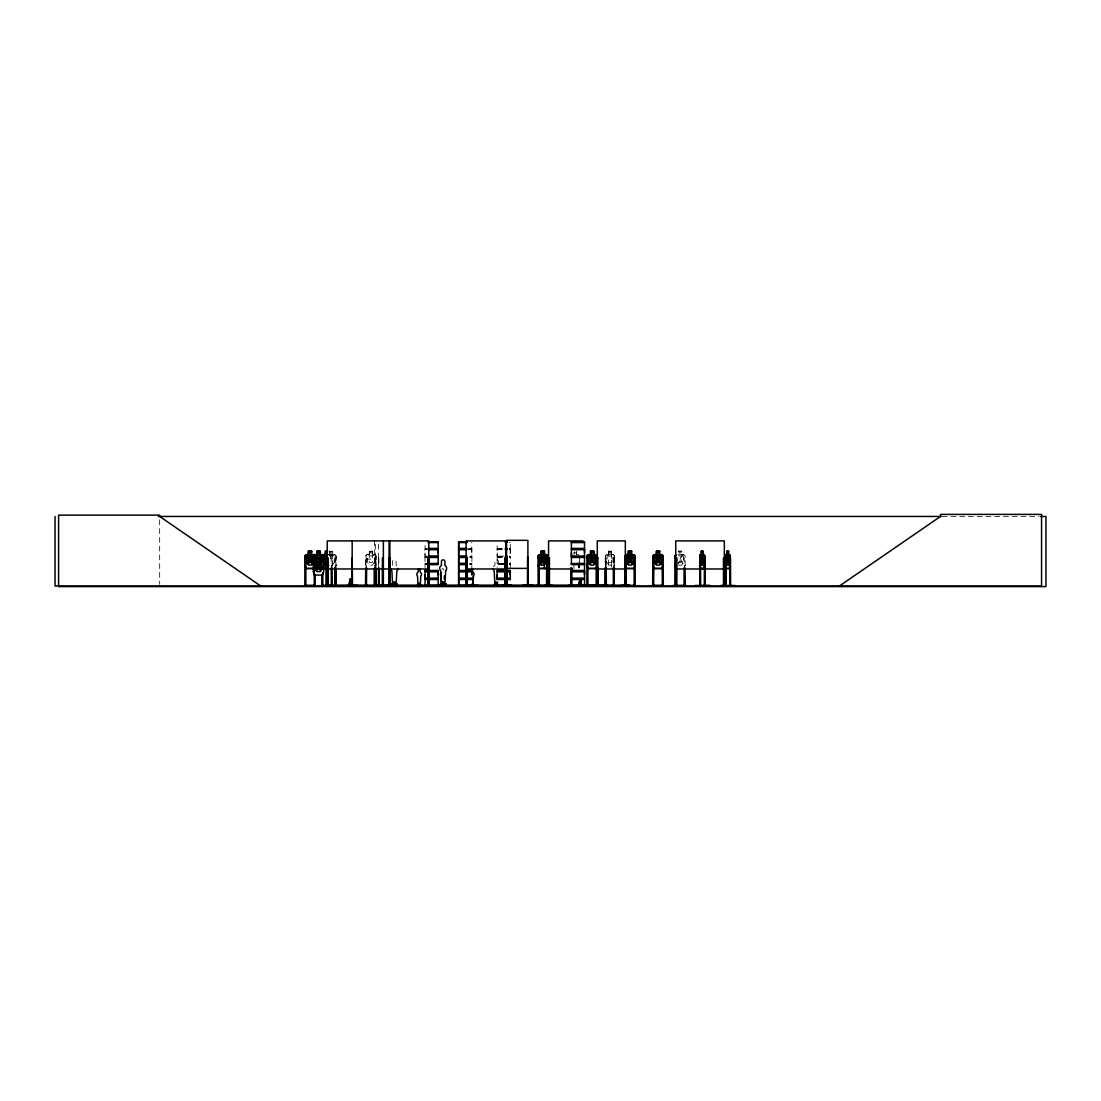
<?xml version="1.0" encoding="UTF-8"?>
<svg xmlns="http://www.w3.org/2000/svg" width="1101" height="1101" viewBox="0 0 1101 1101"><rect width="100%" height="100%" fill="white"/><g stroke="black" fill="none" stroke-linecap="round" stroke-linejoin="round"><path stroke-width="0.75" stroke-dasharray="5 3.75" d="M425.069 552.922C426.307 562.129 421.889 546.991 426.913 549.248M471.779 552.922L471.847 548.738L468.558 548.849M497.17 552.922L497.17 556.184L497.17 542.573M510.272 552.922L510.3 548.601M426.982 548.408L425.055 548.518L425.069 542.573M471.779 570.469L471.944 556.721L469.866 556.143M510.272 567.552L510.437 556.762L509.405 556.143M503.721 556.143L497.157 556.143L497.17 567.552M608.592 554.739L607.105 555.895L607.105 562.336L608.592 565.102L611.385 565.102L612.885 562.336L612.885 555.895L611.454 554.615L613.491 554.615L614.537 555.826L613.794 567.4M611.44 556.019L608.592 555.895M613.491 554.615L606.445 554.739M614.482 555.84L613.367 554.629M469.879 564.221L471.916 563.726M510.396 563.905L509.391 563.932M426.913 548.849L425.055 548.518M613.326 568.433L614.372 565.102M334.814 568.433L336.066 565.253M331.401 567.318L332.158 565.102M331.484 567.4L332.282 565.116M374.918 568.543L376.102 565.116L376.102 555.84L374.89 554.629L372.661 554.629L372.661 551.174L369.207 551.174L369.207 554.629L366.853 554.629L365.752 555.854L365.683 566.203M497.046 556.666L503.721 556.597M684.409 567.4L685.194 565.116M426.913 556.597L424.945 556.583L426.982 556.143M471.889 563.905L469.852 563.932M510.396 564.166L509.419 564.263M424.945 556.583L425.069 567.552M471.902 549.261L468.558 549.248M471.902 556.996L469.934 556.996M510.396 549.261L509.488 549.248M510.396 556.996L509.488 556.996M678.216 563.822L680.033 560.588C681.423 565.79 685.51 564.758 680.721 559.845C685.4 555.124 681.271 554.078 679.978 559.047L678.244 556.005M502.703 564.634L503.721 564.524L497.17 564.634M374.271 562.336L372.537 565.102L369.317 565.102L367.596 562.336L367.596 555.895L369.317 554.739L369.317 551.284L372.537 551.284L372.537 554.739L374.271 555.895M441.735 569.148L443.056 568.598L443.923 569.726M605.412 566.203L605.454 555.854L606.472 554.629L608.619 554.629M606.445 568.543L605.454 565.116L605.522 555.854L606.5 554.739M503.721 563.987L497.019 564.07L503.721 564.249M426.995 563.987L424.931 564.042L426.968 564.221M328.979 555.854L332.626 556.019M942.195 516.452L1039.151 516.452M509.378 542.573L510.272 542.573M468.503 548.408L471.792 548.408L471.792 542.187M497.157 548.408L503.721 548.408M509.405 548.408L510.286 548.408L510.286 542.187M497.074 548.849L503.721 548.849M509.488 548.849L510.369 548.821M497.06 549.261L503.721 549.248M425.069 549.66L426.982 549.702M468.503 549.702L471.792 549.702L471.779 556.184M497.17 549.66L503.721 549.702M509.405 549.702L510.286 549.702L510.272 556.184M608.44 554.629L608.44 551.174L611.482 551.174L611.454 568.543M329.447 551.284L332.598 551.284M608.536 551.284L611.385 551.284M678.409 551.284L681.629 551.284M328.827 554.629L331.057 554.629L332.282 555.84M576.663 554.629L578.548 554.629M681.739 554.629L683.982 554.629L685.194 555.84L685.083 566.203M327.671 554.739C345.453 555.055 327.066 553.294 334.236 555.895L334.236 562.336L332.571 565.102L329.447 565.102M678.409 554.739L683.927 554.739L685.083 555.895M336.053 555.826L336.025 566.203L336.066 555.977L334.842 554.629M678.409 555.895L681.629 555.895L681.629 562.336L678.409 562.336M469.934 556.597L471.875 556.555M509.488 556.597L510.369 556.555M424.972 557.023L426.913 556.996M497.074 556.996L503.721 556.996M425.055 557.45L426.982 557.45M469.866 557.45L471.792 557.45M497.157 557.45L503.721 557.45M509.405 557.45L510.286 557.45M332.158 557.959L331.208 557.959L331.208 566.203M336.025 557.959L335.021 557.959L335.021 566.203M365.683 557.959L366.633 557.959L366.633 566.203M375.991 557.959L374.423 557.959L374.491 566.396M378.483 557.959L378.909 566.396M613.298 557.959L614.303 557.959M685.083 557.959L684.134 557.959L684.134 566.203M365.752 559.115L376.102 559.115M608.592 562.336L611.385 562.336L611.385 555.895M425.069 563.492L427.009 563.492M471.779 563.492L469.838 563.492L471.806 563.657M497.17 563.492L503.721 563.492M509.378 563.492L510.272 563.492L510.258 564.62L509.378 564.634M426.968 563.671L425.014 563.946M503.721 563.671L497.129 563.946M509.419 563.671L510.3 563.657M425.069 564.634L427.009 564.634M469.838 564.634L471.779 564.634M678.409 565.102L681.629 565.102L683.349 562.336L683.349 555.895L681.629 554.739L681.739 551.174L678.285 551.174L678.409 553.583M328.717 554.739L330.438 555.895L330.438 562.336M331.016 554.739L332.158 555.895L332.158 566.203M365.752 565.116L366.468 567.4M330.025 556.005L329.337 551.174L332.708 551.174L332.612 568.543M614.317 555.895L614.303 566.203M614.124 557.959L614.124 566.203M613.491 557.959L613.298 566.203M611.427 551.174L611.33 554.739M608.495 551.174L608.619 566.96M606.238 566.203L606.238 557.959L605.233 557.959L605.233 566.203M606.045 557.959L606.045 566.203M579.676 562.9L579.676 567.855M579.539 557.395L579.456 564.552M578.892 562.9L578.892 567.855M578.686 562.9L578.686 567.855M576.731 551.174L576.566 554.739M576.098 551.862L576.098 553.019L574.419 553.019L574.419 551.862M573.924 552.317L574.02 554.739M573.951 563.808L573.938 568.543M392.617 565.377L392.603 561.593A1.748 1.748 0 0 1 394.364 559.845A1.748 1.748 0 0 1 396.112 561.593L396.112 565.377A3.509 3.509 0 0 1 397.406 566.671M378.84 557.959L378.84 566.396M378.538 544.211L378.538 567.318M375.95 566.396L375.991 555.895L374.849 554.739L366.908 554.739L365.862 555.909L365.862 565.102M375.689 557.959L375.689 566.396M375.592 557.959L375.592 566.396M375.345 544.211L375.345 567.318M375.042 557.959L375.042 566.203M374.863 557.959L374.794 566.396M374.423 540.908L374.423 567.318M335.103 557.959L335.103 566.203M159.673 519.837L159.673 584.314M493.62 566.671A3.509 3.509 0 0 1 494.913 565.377L494.913 561.593A1.748 1.748 0 0 1 496.661 559.845A1.748 1.748 0 0 1 498.423 561.593L498.423 565.377A3.509 3.509 0 0 1 499.703 566.671M332.007 551.862L330.011 551.862L330.011 553.019L332.007 553.019L332.007 551.862M371.959 551.862L369.895 551.862L369.895 553.019L371.959 553.019L371.959 551.862M610.89 551.862L609.101 551.862L609.101 553.019L610.89 553.019L610.89 551.862M681.051 551.862L678.987 551.862L678.987 553.019L681.051 553.019L681.051 551.862M372.537 555.895L369.317 555.895L369.317 562.336L372.537 562.336L372.537 555.895"/><path stroke-width="1.5" d="M425.055 578.218L425.055 571.763L438.184 571.763L438.17 578.218L425.055 578.218L425.069 574.997M438.17 574.997L438.17 571.763M438.17 552.922L438.17 549.702L428.33 549.702M471.792 578.218L458.663 578.218L458.677 571.763L471.792 571.763L471.792 574.997L471.779 571.763M466.934 556.143L458.663 556.143L458.677 549.702L466.934 549.702M505.428 578.218L497.157 578.218L497.17 574.997M510.272 574.997L510.272 571.763L506.997 571.763M571.405 556.143L571.405 549.702L584.535 549.702L584.521 556.143L571.405 556.143L571.419 552.922M584.521 574.997L584.521 571.763L571.405 571.763M584.521 552.922L584.521 549.702M347.104 585.484L357.632 585.443M349.967 585.925L350.242 579.277L349.925 582.594M580.021 585.925L580.296 579.277L579.979 582.594M444.24 578.933L444.405 575.933M473.416 575.933L472.935 584.948L473.416 575.933A2.34 2.34 0 0 0 472.935 572.259L472.343 568.708M443.483 582.938L442.795 582.498L443.607 582.828M497.088 582.608L496.234 582.718L497.088 582.828M394.007 582.718L394.667 583.021L394.268 582.401M425.014 585.993L438.184 585.732L438.17 579.511L425.055 579.511L425.055 585.732M442.96 582.346L443.084 583.035M571.281 563.808L584.548 564.001M571.378 585.746L571.405 584.989M349.1 585.925L350.104 579.277L352.141 585.925L352.182 540.908M581.548 585.925L580.64 579.277L579.277 585.993L579.305 584.989M700.181 568.543L704.323 568.543L704.709 565.102M704.323 568.543L704.764 555.854L703.03 554.629M501.781 585.443L511.525 584.865L501.753 585.292M729.605 568.543L729.591 554.629M730.211 565.102L729.702 568.543L725.793 568.543M348.866 585.925L350.022 579.277M578.589 585.278L578.589 586.007L580.048 579.277L579.002 585.938M720.797 585.484L735.096 585.484M729.839 585.993L729.757 557.959L730.527 557.959L730.582 586.007M730.059 585.925L730.169 555.84L729.564 554.739L725.834 554.739M601.834 585.938L587.948 585.278M601.875 585.471L592.792 585.471L601.875 585.87M695.24 585.925L709.732 585.925M695.254 585.484L709.718 585.484L695.281 586.007M704.323 585.484L704.447 557.959L705.246 557.959L705.246 586.007M578.589 585.925L580.062 579.277M544.376 585.938L552.798 585.443M552.771 585.925L544.472 585.429M469.494 585.993L470.306 585.98M469.866 585.484L470.719 586.007M385.033 585.993L395.163 585.484L385.157 585.993M547.637 565.116L546.468 568.543L539.036 568.543M568.02 586.007L587.328 585.471L567.951 585.925M313.579 565.102L313.579 555.909L314.611 554.739L322.552 554.739L323.694 555.895L323.708 571.625L322.524 575.066L314.418 575.066L313.345 571.625L313.455 555.854L314.556 554.629L316.909 554.629L316.909 551.174L320.363 551.174L320.363 554.629L322.593 554.629L323.818 555.84L323.818 565.116L322.552 568.433L314.611 568.433M323.818 565.116L322.634 568.543L314.528 568.543L313.455 565.116M597.196 565.102L596.04 568.433L588.099 568.433M597.306 565.116L596.123 568.543L588.017 568.543L586.943 565.116M635.208 565.116L634.025 568.543L625.918 568.543L624.859 565.116M663.16 565.102L662.004 568.433L654.063 568.433L653.031 565.102L653.031 555.909L654.063 554.739L662.004 554.739M602.481 585.925L607.807 585.925M607.821 585.484L602.508 585.484L619.395 586.007M672.986 585.484L684.024 585.278M535.884 585.484L552.84 586.007M324.492 585.925L327.162 585.87L327.245 540.908L428.784 540.908L428.661 586.007M326.722 585.938L326.749 584.989M327.148 585.925L327.148 584.989M458.635 563.671L466.934 563.932M473.54 586.007L458.635 585.993M321.712 585.87L321.864 574.461M327.038 585.484L324.575 586.007M365.683 567.855L365.546 585.484M652.645 585.925L652.921 555.854L654.022 554.629L656.375 554.629L656.375 551.174L659.816 551.174L659.705 554.739L661.426 555.895L661.426 562.336L659.705 565.102L656.485 565.102L654.751 562.336L654.751 555.895L656.485 554.739L656.485 551.284L659.705 551.284M725.903 554.629L725.339 555.909L725.931 554.739M700.291 554.629L699.685 586.007M699.741 555.895L700.319 554.739M326.515 561.661C324.933 566.533 322.263 562.583 326.378 559.831C322.524 557.244 324.905 553.39 326.474 558.028M544.458 554.629L544.458 551.174L541.224 551.174L541.389 554.739L539.751 555.895L539.751 562.336L541.334 565.102L544.307 565.102L545.876 562.336L545.89 555.895L544.307 554.739L545.876 555.895M544.307 565.102L545.89 562.336M313.4 562.336L311.679 565.102L308.459 565.102L306.739 562.336L306.739 555.895L308.459 554.739L308.459 551.284L311.679 551.284M728.587 551.284L726.963 551.284L727.073 554.739L726.151 555.895L726.963 565.102L728.477 565.102L729.302 562.336L728.532 551.174M701.461 554.739L700.608 555.895L700.608 562.336L701.461 565.102L703.071 565.102L703.938 562.336L703.938 555.895L703.071 554.739M320.405 562.363L318.478 565.556C317.308 560.313 313.234 562.377 317.804 566.341C312.973 571.281 317.239 572.314 318.533 567.098C319.923 572.314 324.024 571.281 319.235 566.368L321.423 562.391L316.909 562.405M538.128 586.007L538.059 555.854L539.118 554.629L541.279 554.629L541.238 551.174M539.16 554.739L538.21 555.909L539.16 554.739L546.468 554.739M538.1 555.854L539.118 554.629M327.093 554.629L326.006 555.854L325.965 586.007M313.345 562.377L314.446 561.138L322.483 561.138L325.483 565.102M587.067 555.909L588.099 554.739L596.04 554.739L597.196 555.895L597.086 586.007M674.885 586.007L674.844 555.854L675.931 554.629M674.954 555.909L676.565 554.739M391.447 585.182L391.061 585.993L391.75 583.723L392.162 585.182M392.837 585.76L391.75 585.553M395.163 585.87L397.007 585.553L397.021 583.723L397.351 586.007L385.02 585.484M395.3 585.993L397.117 585.952M396.704 585.553L395.576 585.966M420.692 586.007L420.623 584.48L420.899 585.704C416.728 588.361 416.921 583.929 417.678 585.457M417.224 585.993L420.802 585.457M417.609 585.98L418.352 585.993L416.976 586.007M420.94 586.007L419.77 585.993L420.733 585.993M440.937 585.182L440.978 583.723L439.877 585.993L440.29 585.182M441.212 585.98L440.565 585.553M443.62 585.704L444.845 585.76L440.785 586.007M443.442 585.993L444.804 585.553M444.735 586.007L444.515 584.48M470.499 585.704L470.705 585.704M473.127 585.98L472.866 586.007M473.334 585.993L473.513 584.48M493.468 585.993L493.826 585.553M493.771 585.993L494.432 583.723M495.161 585.98L494.06 585.553M498.285 585.553L497.597 585.993L499.73 585.952L499.014 585.182L497.927 585.76M418.559 568.708L417.981 572.259A2.34 2.34 0 0 0 417.499 575.933L417.981 584.948L420.321 584.948L420.802 575.933A2.34 2.34 0 0 0 420.321 572.259L419.729 568.708M539.751 555.895L541.334 554.739M839.43 586.007L940.502 516.452L940.502 514.401L1041.56 514.401L1041.56 586.007L55.05 586.007L55.05 516.452M323.763 555.895L325.483 554.739L325.483 551.284M315.189 562.405L316.909 561.262M462.324 585.938L469.907 586.007M391.392 585.76L393.195 585.952L391.447 585.553M420.004 586.007L420.912 585.828M440.524 585.76L441.473 586.007M441.006 585.828L442.01 585.952L440.262 585.553L446.166 586.007L445.822 583.723L445.547 585.993M494.005 585.76L510.272 585.553M304.537 585.938L305.885 584.989M158.379 516.452L941.025 516.452M1040.789 516.452L1045.95 516.452L1045.95 586.599L58.601 586.599L58.601 515.13L159.673 515.13L159.673 516.452L260.731 586.007M582.897 540.908L548.573 540.908L548.504 586.007M428.33 541.926L438.184 541.926M458.649 541.926L466.934 541.926M505.414 541.912L507.01 541.926M571.391 541.926L584.548 541.926M428.33 542.187L438.184 542.187L438.17 548.408L428.33 548.408M466.934 542.174L458.649 542.16L458.663 548.408L466.934 548.408M505.428 542.187L507.01 542.174M571.391 542.187L584.548 542.174L584.521 548.408L571.405 548.408L571.405 542.187M428.344 542.573L438.17 542.573M466.92 542.573L458.677 542.573L458.677 548.408M505.414 542.573L506.997 542.573M571.419 542.573L584.521 542.573M505.428 548.408L507.01 548.408M428.289 548.849L438.267 548.849M458.58 548.849L465.228 548.849M505.455 548.849L507.052 548.849M571.323 548.849L584.631 548.849M428.289 549.248L438.267 549.248M458.58 549.248L465.228 549.248M505.455 549.248L507.052 549.248M571.323 549.248L584.631 549.248M505.428 549.702L507.01 549.702M327.671 551.174L325.373 551.174L325.373 554.629L323.02 554.629L321.919 555.854L321.919 562.033M700.195 554.629L701.406 554.629L701.309 551.174L703.14 551.174L702.975 554.739M728.642 551.174L726.908 551.174L726.963 554.739M541.334 551.284L544.348 551.284M590.521 551.284L593.742 551.284L593.742 554.739L595.462 555.895L595.462 562.336L593.742 565.102L590.521 565.102L588.787 562.336L588.787 555.895L590.521 554.739L590.397 551.174L593.852 551.174L593.852 554.629L596.095 554.629L597.306 555.84M631.644 551.284L628.423 551.284L628.423 554.739L626.703 555.895L626.703 562.336L628.423 565.102L631.644 565.102L633.378 562.336L633.378 555.895L631.644 554.739L631.768 551.174L628.313 551.174L628.313 554.629L625.96 554.629L624.859 555.854L624.79 586.007M701.365 551.284L703.071 551.284M543.77 551.862L541.857 551.862L541.871 553.019L543.77 553.019L543.77 551.862L543.756 553.019M727.238 551.862L728.215 551.862L728.215 553.019L727.238 553.019M311.789 554.629L314.033 554.629M544.279 554.629L546.509 554.629L547.637 555.84L547.61 586.007M590.397 554.629L588.044 554.629L586.943 555.854L586.888 586.007M631.768 554.629L633.997 554.629L635.208 555.84L635.208 586.007M659.816 554.629L662.059 554.629L663.27 555.84L663.27 565.116L662.086 568.543L653.98 568.543L652.921 565.116M725.807 554.629L727.018 554.629M728.532 554.629L729.688 554.629M323.075 554.739L325.483 554.739M626.001 554.739L633.942 554.739L635.098 555.895M700.208 554.739L704.282 554.739M547.527 555.895L546.44 554.629M704.764 555.854L704.984 586.007M544.307 555.895L541.334 555.895L541.334 562.336L544.307 562.336M428.33 556.143L438.184 556.143L438.184 549.702M505.428 556.143L507.01 556.143M428.289 556.597L438.267 556.597M458.58 556.597L465.228 556.597M505.455 556.597L507.052 556.597M571.323 556.597L584.631 556.597M428.289 556.996L438.267 556.996M458.58 556.996L465.228 556.996M505.455 556.996L507.052 556.996M571.323 556.996L584.631 556.996M428.33 557.45L438.184 557.45L438.184 563.657L428.33 563.657L438.17 563.492M458.677 557.45L458.677 563.492L466.92 563.492L458.649 563.657L458.663 557.45L466.934 557.45M505.428 557.45L507.217 557.381L507.258 585.443M316.799 561.138L316.799 557.684L320.253 557.684M316.909 557.808L320.143 557.808M304.826 557.959L305.775 557.959L305.885 586.007M325.965 557.959L326.983 557.959L326.997 586.007M327.245 557.959L328.208 557.959L328.304 586.007M352.182 557.959L352.54 586.007M383.368 557.959L382.419 557.959L382.308 586.007M389.093 557.959L390.222 557.959L390.249 586.007M466.108 557.959L467.044 557.959L467.113 586.007M538.045 557.959L539.063 557.959L539.022 586.007M546.55 586.007L546.646 557.959L547.665 557.959L547.775 586.007M548.573 557.959L549.44 557.959L549.44 586.007L549.509 584.989M586.888 557.959L587.838 557.959L587.948 586.007M598.063 557.959L596.247 557.959L596.136 586.007M624.79 557.959L625.74 557.959L625.85 586.007M635.098 557.959L634.148 557.959L634.148 586.007L634.038 584.989L635.208 584.989M652.852 557.959L653.801 557.959L653.691 586.007M663.16 557.959L662.21 557.959L662.32 586.007M674.775 557.959L676.716 557.959L676.633 586.007M699.727 557.959L700.264 586.007M724.499 557.959L723.495 557.959L723.591 586.007M725.353 557.959L726.123 557.959M571.391 563.657L584.548 563.671M428.33 564.001L438.184 563.932M428.33 564.235L438.184 564.235M466.934 564.263L458.649 564.235L458.663 570.469L471.792 570.469M571.391 564.235L584.548 564.221L584.521 570.469L571.405 570.469M428.344 564.634L438.17 564.634M466.92 564.634L458.677 564.634L458.677 570.469M571.419 564.634L584.521 564.634M326.006 565.116L327.066 568.543M699.589 565.116L700.277 568.543M313.978 568.433L306.037 568.433L305.005 565.102L305.005 555.909L306.037 554.739L313.978 554.739L315.134 555.895M323.075 568.433L326.254 568.433M506.529 568.391L527.902 568.391M546.468 568.433L539.118 568.433L538.169 565.102L539.077 568.543M626.001 568.433L633.942 568.433M700.208 568.433L704.282 568.433M725.834 568.433L729.674 568.433M314.06 568.543L305.954 568.543L304.894 565.116M322.992 568.543L326.226 568.543M327.245 568.969L428.784 568.969M466.108 568.969L505.799 568.969M548.573 568.969L572.589 568.969M597.265 568.969L625.327 568.969M675.711 568.969L724.32 568.969M425.055 570.469L438.184 570.469M497.157 570.469L505.428 570.469M506.997 570.469L510.286 570.469M424.958 570.924L438.267 570.924M458.58 570.924L471.889 570.924M497.074 570.924L505.455 570.924M507.052 570.924L510.382 570.924M571.323 570.924L584.631 570.924M424.958 571.323L438.267 571.323M458.58 571.323L471.889 571.323M497.074 571.323L505.455 571.323M507.052 571.323L510.382 571.323M571.323 571.323L584.631 571.323M505.428 571.763L497.157 571.763L497.157 578.218M506.997 578.218L510.286 578.218L510.286 571.763M571.405 578.218L584.535 578.218L584.535 571.763M424.958 578.658L438.267 578.658M458.58 578.658L471.889 578.658M497.074 578.658L505.455 578.658M507.052 578.658L510.382 578.658M571.323 578.658L584.631 578.658M424.958 579.057L438.267 579.057M458.58 579.057L471.889 579.057M497.074 579.057L505.455 579.057M507.052 579.057L510.382 579.057M571.323 579.057L584.631 579.057M458.663 585.732L458.663 579.511L471.792 579.511M497.157 579.511L505.428 579.511M506.997 579.511L510.286 579.511M571.405 579.511L584.535 579.511L584.535 585.732M473.526 584.48L473.32 585.828M506.432 584.425L507.3 584.425M527.462 584.425L528.329 584.425M315.244 584.989L314.074 584.989L314.074 586.007M321.753 584.989L322.923 584.989L322.923 586.007M652.742 584.989L653.911 584.989L653.911 586.007M663.27 584.989L662.1 584.989L662.1 586.007M684.024 584.989L685.194 584.989M699.63 584.989L700.608 584.989M704.365 584.989L705.328 584.989M723.398 584.989L724.596 584.989L724.596 586.007M725.27 584.989L726.22 584.989M729.674 584.989L730.624 584.989M305.885 585.278L314.074 585.278M322.923 585.278L337.512 585.925M383.988 585.471L364.321 586.007M418.256 585.264L419.811 585.264M441.859 585.264L443.414 585.264M470.87 585.264L472.425 585.264M532.994 585.443L523.236 584.865L533.022 585.292M621.033 585.484L634.038 585.278M653.911 585.278L662.1 585.278M425.069 585.553L438.17 585.553M473.416 585.457L458.677 585.553L458.677 579.511M567.965 585.484L587.328 585.471M510.3 585.746L497.129 585.993M617.055 585.925L611.702 585.443L616.973 586.007M418.132 585.842L417.21 585.828M685.331 585.938L685.083 567.855M663.297 585.429L663.16 555.895M597.843 585.938L597.747 557.959M597.403 585.925L597.265 540.908L625.327 540.908L625.423 586.007M383.547 585.925L383.478 584.989M376.157 585.925L376.102 584.989M334.855 585.925L335.021 567.855M432.748 585.925L425.399 585.938M502.634 585.938L502.62 585.14M313.4 555.895L311.679 554.739L311.789 551.174L308.349 551.174L308.349 554.629L305.995 554.629L304.894 555.854L304.826 586.007M320.143 561.262L321.864 562.405L321.864 568.845L320.143 571.612L316.909 571.612L315.189 568.845L315.299 555.895L317.019 554.739L317.019 551.284L320.24 551.284L320.24 554.739L321.974 555.895L321.974 562.336L320.24 565.102L317.019 565.102L315.299 562.336M700.649 585.925L700.511 564.552M725.82 585.925L725.807 557.959M444.584 585.98L445.795 583.723M539.751 562.336L541.334 565.102M704.186 554.739L704.709 555.909M674.844 565.116L675.904 568.543M313.468 571.612L314.501 574.956M327.148 568.433L326.116 565.102L326.144 555.909M587.631 585.952L587.728 584.989M352.059 585.925L350.572 579.277L351.728 585.925L351.893 585.14M580.571 579.277L581.782 585.925M350.49 582.594L350.352 579.277L351.494 585.925M725.889 568.543L725.435 555.909L725.311 586.007M580.984 585.925L580.447 579.277L580.544 582.594M350.393 579.277L350.93 585.925M494.913 584.425L494.184 570.896A3.509 3.509 0 0 1 493.152 568.419M441.501 583.447L441.088 575.933A2.34 2.34 0 0 1 441.088 572.63M730.266 584.989L730.266 586.007M726.123 567.855L726.178 586.007M725.655 584.989L725.628 586.007M724.458 586.007L724.32 540.908L675.711 540.908L675.835 586.007M724.197 584.989L724.169 586.007M723.839 584.989L723.839 586.007M723.687 557.959L723.687 586.007M705.232 584.989L705.232 586.007M704.764 567.855L704.709 586.007M701.406 551.174L701.365 554.739M700.043 564.552L700.098 586.007M684.973 584.989L684.973 586.007M684.244 584.989L684.244 586.007M684.134 567.855L684.024 586.007M676.812 586.007L676.812 584.989L674.665 584.989L674.665 586.007M676.537 557.959L676.413 586.007M675.904 557.959L676.028 586.007M675.615 584.989L675.629 586.007M652.962 584.989L652.962 586.007M634.988 584.989L634.988 586.007M629.345 586.007L629.345 585.14L325.456 585.14L325.456 586.007M627.295 585.14L627.295 586.007M625.643 557.959L625.629 586.007M624.969 555.909L625.107 586.007M624.68 584.989L624.487 585.429M614.303 567.855L614.234 586.007M614.124 567.855L614.124 586.007M613.601 584.989L613.642 586.007M613.298 567.855L613.395 586.007M613.202 584.989L613.202 586.007M606.238 567.855L606.334 586.007M606.045 567.855L606.142 586.007M605.894 584.989L605.894 586.007M605.536 584.989L605.564 586.007M605.412 567.855L605.275 586.007L605.233 567.855M598.063 568.088L598.118 586.007M597.582 568.088L597.582 586.007M596.357 584.989L596.357 586.007M586.778 584.989L586.778 586.007M586.379 585.14L586.379 586.007M585.787 585.14L585.787 586.007M582.759 584.989L582.773 586.007L582.718 584.989M579.676 584.989L579.553 586.007M579.332 584.989L579.456 586.007M579.043 584.989L578.892 586.007L578.713 584.989M572.025 584.989L572.121 586.007M571.818 567.855L571.914 586.007M571.694 584.989L571.667 586.007M571.254 567.855L571.075 586.007M571.047 567.855L571.047 586.007M549.151 557.959L549.22 586.007M548.862 557.959L549.041 586.007M548.601 584.989L548.793 586.007M547.403 584.989L547.376 586.007M546.798 557.959L546.798 586.007M544.389 551.174L544.293 568.543M538.912 557.959L538.774 586.007M538.306 584.989L538.334 586.007M537.949 584.989L537.949 586.007M528.287 585.443L528.246 557.381L527.558 557.381L527.517 585.443M527.985 584.425L528.04 585.443M527.847 585.443L527.902 540.33L506.529 540.33L506.488 585.443M506.873 557.381L506.914 585.443M506.79 584.425L506.818 585.443M506.061 586.007L506.061 557.959L505.125 557.959L505.056 586.007M505.868 586.007L505.799 540.908L466.108 540.908L466.15 586.007M505.51 584.989L505.538 586.007M505.387 557.959L505.318 586.007M503.886 585.14L503.886 586.007M503.212 585.14L503.212 586.007M501.891 585.14L501.891 586.007M497.487 585.182L497.487 582.112L495.877 582.112L495.877 585.182M477.765 585.14L477.765 586.007M472.315 583.406L472.315 585.457M466.783 557.959L466.865 586.007M466.673 584.989L466.535 586.007M466.37 557.959L466.37 586.007M458.663 549.702L458.663 556.143M458.663 571.763L458.663 578.218M443.992 585.182L444.006 582.112L442.396 582.112L442.396 585.182M440.538 583.723L440.345 585.553M429.115 584.989L429.115 586.007L429.032 557.959L428.11 557.959L428.028 586.007M428.509 584.989L428.482 586.007M428.358 557.959L428.289 586.007M419.701 585.457L419.701 583.406L418.628 583.406L418.628 585.457M395.19 585.182L395.19 582.112L393.58 582.112L393.58 585.182M392.135 583.723L392.135 585.182M389.864 540.908L389.933 586.007M389.768 557.959L389.782 586.007M389.616 557.959L389.589 586.007M389.355 557.959L389.272 586.007M389.093 540.908L389.011 586.007M386.96 585.14L386.96 586.007M383.368 540.908L383.368 586.007M382.529 584.989L382.529 586.007M378.909 568.088L378.95 586.007M378.84 568.088L378.827 586.007M378.538 568.088L378.469 586.007M378.372 584.989L378.372 586.007M375.991 567.855L376.074 586.007M375.689 568.088L375.661 586.007M375.592 568.088L375.469 586.007M375.345 568.088L375.317 586.007M375.042 567.855L375.152 586.007M374.863 568.088L374.932 586.007M374.629 586.007L374.491 568.088L374.326 586.007M366.743 584.989L366.908 586.007M366.633 567.855L366.454 585.429M365.793 584.989L365.793 586.007M336.025 586.007L336.025 567.855L335.819 586.007M335.103 567.855L335.089 586.007M332.158 567.855L332.241 586.007M332.048 584.989L332.048 586.007M331.208 567.855L331.318 586.007M331.098 584.989L331.098 586.007M328.098 584.989L328.084 586.007M327.506 585.14L327.506 586.007M326.199 584.989L326.185 586.007M326.061 551.862L326.061 553.019M325.483 555.895L325.483 562.336M322.813 572.809L322.813 586.007M321.974 584.989L321.974 586.007M315.134 574.461L315.203 586.007M315.024 584.989L315.024 586.007M314.184 557.959L314.294 586.007M305.665 584.989L305.665 586.007M397.874 568.419A3.509 3.509 0 0 1 396.842 570.896L396.112 584.425L392.603 584.425L391.887 570.896A3.509 3.509 0 0 1 390.855 568.419M445.657 570.896L444.928 584.425L441.418 584.425L440.689 570.896A3.509 3.509 0 0 1 441.418 565.377L441.418 561.593A1.748 1.748 0 0 1 443.18 559.845A1.748 1.748 0 0 1 444.928 561.593L444.928 565.377A3.509 3.509 0 0 1 445.657 570.896M700.69 555.881L701.777 559.845L700.635 563.946L702.135 560.588L703.539 564.001L702.493 559.831L703.58 555.881L701.461 555.895L701.461 562.336L703.071 562.336L703.099 555.854L702.163 559.047L700.69 555.881M729.289 563.808L727.871 560.588L726.44 563.808L727.527 559.831L726.591 555.826L728.477 555.895L728.477 562.336L726.963 562.336L726.963 555.895L727.844 559.047L729.22 555.881L728.188 559.845L729.289 563.808M545.669 563.808L544.637 563.918L542.889 560.588C541.857 566.093 537.742 564.015 542.215 559.831C538.017 555.895 541.761 553.789 542.848 559.047C543.88 553.789 547.871 555.867 543.536 559.845L545.669 563.808M313.083 563.808L311.913 563.822L310.083 560.588C308.775 565.804 304.523 564.772 309.34 559.831C304.771 555.867 308.844 553.803 310.028 559.047C311.335 554.078 315.45 555.124 310.771 559.845L313.083 563.808M595.146 563.808L594.045 563.918L592.145 560.588C590.645 565.845 586.695 564.717 591.402 559.831C586.833 555.867 590.907 553.803 592.09 559.047C593.384 554.078 597.513 555.124 592.833 559.845L595.146 563.808M633.061 563.808L631.946 563.918L630.047 560.588C628.74 565.804 624.487 564.772 629.318 559.831C624.749 555.867 628.822 553.803 629.992 559.047C631.3 554.078 635.415 555.124 630.735 559.845L633.061 563.808M661.123 563.808L659.939 563.822L658.109 560.588C656.802 565.804 652.549 564.772 657.366 559.831C652.797 555.867 656.87 553.803 658.054 559.047C659.361 554.078 663.476 555.124 658.797 559.845L661.123 563.808M311.101 551.862L309.037 551.862L309.037 553.019L311.101 553.019L311.101 551.862M319.675 551.862L317.597 551.862L317.597 553.019L319.675 553.019L319.675 551.862M593.164 551.862L591.099 551.862L591.099 553.019L593.164 553.019L593.164 551.862M631.066 551.862L629.001 551.862L629.001 553.019L631.066 553.019L631.066 551.862M659.127 551.862L657.063 551.862L657.063 553.019L659.127 553.019L659.127 551.862M702.796 551.862L701.75 551.862L701.75 553.019L702.796 553.019L702.796 551.862M311.679 555.895L308.459 555.895L308.459 562.336L311.679 562.336L311.679 555.895M320.24 555.895L317.019 555.895L316.909 568.845L320.143 568.845L320.24 555.895M593.742 555.895L590.521 555.895L590.521 562.336L593.742 562.336L593.742 555.895M631.644 555.895L628.423 555.895L628.423 562.336L631.644 562.336L631.644 555.895M659.705 555.895L656.485 555.895L656.485 562.336L659.705 562.336L659.705 555.895M584.535 557.45L571.405 557.45L571.405 563.657L584.521 563.492L584.535 557.45M319.565 558.386L317.487 558.386L317.487 559.528L319.565 559.528L319.565 558.386M583.158 585.952L583.186 584.989L583.172 585.993M582.333 586.007L582.319 584.989L582.25 586.007M475.88 586.007L475.88 585.14L475.783 586.007"/></g></svg>
